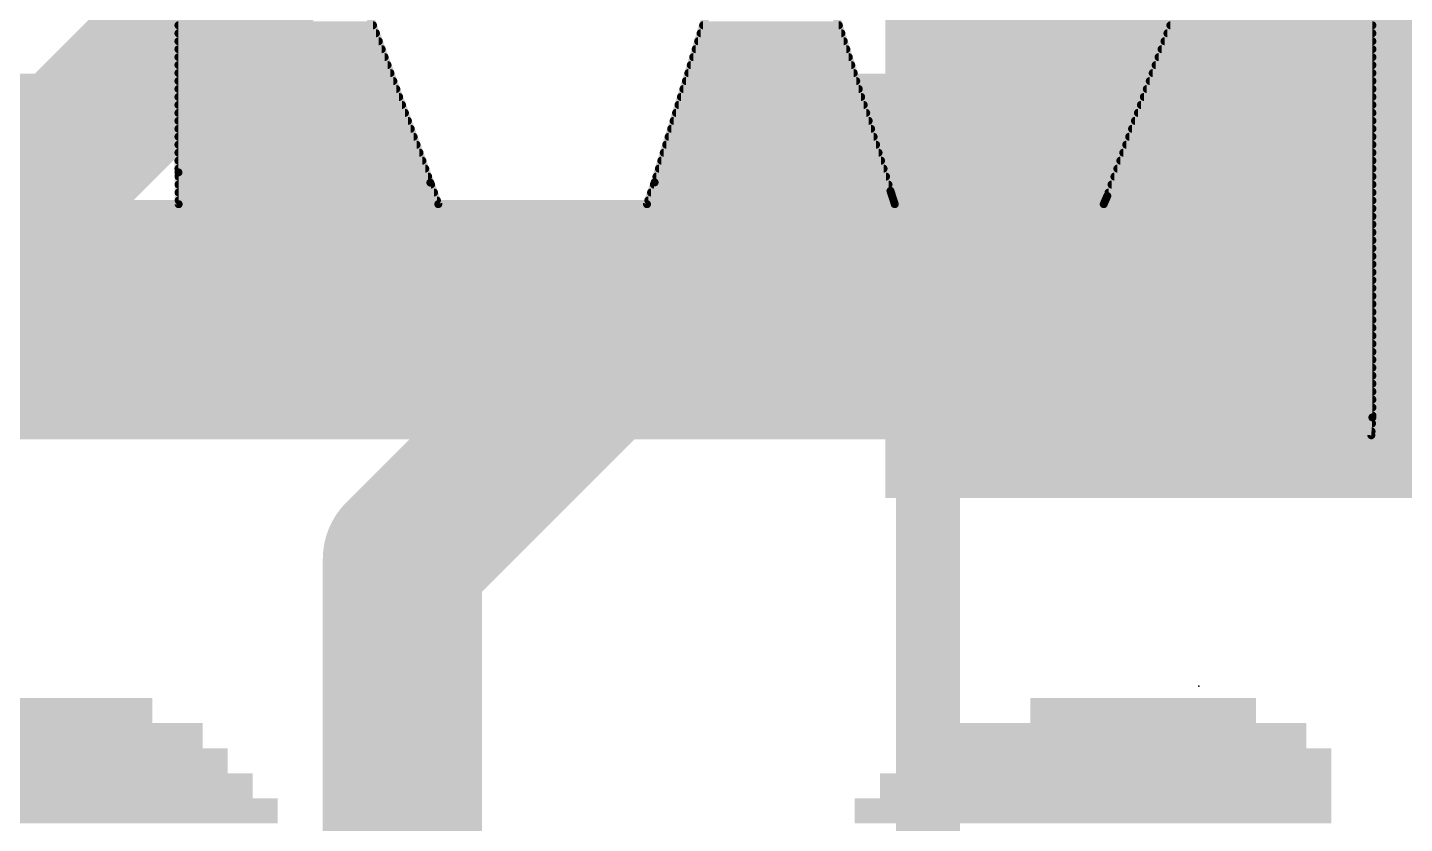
# Model space of a CAD drawing. Extents: x -23 to 84, y -20 to 26.
# Drawn here: x 12.102 to 14.298, y 12.481 to 13.75 of the extents above; entities that cross this region are included whole.
import ezdxf

# ---------------------------------------------------------------- set-up
doc = ezdxf.new("R2010")
doc.units = 0
for name, color, linetype in [('1', 12, 'CONTINUOUS'), ('22', 40, 'CONTINUOUS'), ('23', 53, 'CONTINUOUS'), ('51', 53, 'CONTINUOUS')]:
    doc.layers.add(name, color=color, linetype=linetype)

# ---------------------------------------------------------------- blocks, each defined once
blk = doc.blocks.new('RECT')
blk.add_solid([(-0.5, -0.5), (0.5, -0.5), (-0.5, 0.5), (0.5, 0.5)])

msp = doc.modelspace()

# ---------------------------------------------------------------- linework, layer by layer
at = {"layer": '1', "const_width": 0.254}
for points in [[(12.4968, 13.8802), (12.1666, 13.55)], [(11.43, 13.55), (12.1666, 13.55)], [(13.3468, 13.55), (12.7, 12.9032)], [(13.97, 13.55), (13.3468, 13.55)], [(13.97, 13.55), (14.6186, 13.55)], [(12.7, 11.8618), (12.7, 12.9032)]]:
    msp.add_lwpolyline(points, dxfattribs=at)
at = {"layer": '1', "const_width": 0.127}
for points in [[(12.1217, 13.5949, 1), (12.2115, 13.5051)], [(12.1666, 13.4865, 1), (12.1666, 13.6135)], [(13.3468, 13.6135, 1), (13.3468, 13.4865)], [(13.3917, 13.5051, 1), (13.3019, 13.5949)], [(13.97, 13.6135, 1), (13.97, 13.4865)], [(13.97, 13.4865, 1), (13.97, 13.6135)], [(12.7635, 12.9032, 1), (12.6365, 12.9032)], [(12.6551, 12.9481, 1), (12.7449, 12.8583)]]:
    msp.add_lwpolyline(points, format="xyb", dxfattribs=at)
at = {"layer": '22', "const_width": 0.0127}
for points in [[(12.3428, 13.5195), (12.3428, 14.4953)], [(12.3831, 14.4952), (12.7445, 13.5031)], [(13.8239, 13.482), (14.1996, 14.4979)], [(14.2466, 14.4979), (14.2466, 13.1287)], [(13.2867, 14.1041), (13.4781, 13.4901)], [(13.1021, 13.5035), (13.2736, 14.0598)], [(12.3428, 13.7541), (12.653, 13.7541)], [(12.3428, 13.7414), (12.6577, 13.7414)], [(13.1755, 13.7414), (13.3998, 13.7414)], [(13.1794, 13.7541), (13.3958, 13.7541)], [(13.9198, 13.7414), (14.2466, 13.7414)], [(13.9245, 13.7541), (14.2466, 13.7541)], [(12.3428, 13.7287), (12.6623, 13.7287)], [(12.3428, 13.716), (12.6669, 13.716)], [(13.1676, 13.716), (13.4077, 13.716)], [(13.1715, 13.7287), (13.4037, 13.7287)], [(13.9104, 13.716), (14.2466, 13.716)], [(13.9151, 13.7287), (14.2466, 13.7287)], [(12.3428, 13.7033), (12.6715, 13.7033)], [(13.1637, 13.7033), (13.4116, 13.7033)], [(13.9057, 13.7033), (14.2466, 13.7033)], [(12.3428, 13.6906), (12.6762, 13.6906)], [(12.3428, 13.6779), (12.6808, 13.6779)], [(13.1559, 13.6779), (13.4196, 13.6779)], [(13.1598, 13.6906), (13.4156, 13.6906)], [(13.8963, 13.6779), (14.2466, 13.6779)], [(13.901, 13.6906), (14.2466, 13.6906)], [(12.3428, 13.6652), (12.6854, 13.6652)], [(12.3428, 13.6525), (12.6901, 13.6525)], [(13.148, 13.6525), (13.4275, 13.6525)], [(13.152, 13.6652), (13.4235, 13.6652)], [(13.8869, 13.6525), (14.2466, 13.6525)], [(13.8916, 13.6652), (14.2466, 13.6652)], [(12.3428, 13.6398), (12.6947, 13.6398)], [(13.1441, 13.6398), (13.4314, 13.6398)], [(13.8822, 13.6398), (14.2466, 13.6398)], [(12.3428, 13.6271), (12.6993, 13.6271)], [(12.3428, 13.6144), (12.7039, 13.6144)], [(13.1363, 13.6144), (13.4394, 13.6144)], [(13.1402, 13.6271), (13.4354, 13.6271)], [(13.8728, 13.6144), (14.2466, 13.6144)], [(13.8775, 13.6271), (14.2466, 13.6271)], [(12.3428, 13.6017), (12.7086, 13.6017)], [(12.3428, 13.589), (12.7132, 13.589)], [(13.1285, 13.589), (13.4473, 13.589)], [(13.1324, 13.6017), (13.4433, 13.6017)], [(13.8634, 13.589), (14.2466, 13.589)], [(13.8681, 13.6017), (14.2466, 13.6017)], [(12.3428, 13.5763), (12.7178, 13.5763)], [(12.3428, 13.5636), (12.7224, 13.5636)], [(13.1206, 13.5636), (13.4552, 13.5636)], [(13.1245, 13.5763), (13.4512, 13.5763)], [(13.8541, 13.5636), (14.2466, 13.5636)], [(13.8588, 13.5763), (14.2466, 13.5763)], [(12.3428, 13.5509), (12.7271, 13.5509)], [(13.1167, 13.5509), (13.4591, 13.5509)], [(13.8494, 13.5509), (14.2466, 13.5509)], [(12.3428, 13.5382), (12.7317, 13.5382)], [(12.3428, 13.5255), (12.7363, 13.5255)], [(12.3431, 13.4689), (12.3428, 13.5195)], [(13.1089, 13.5255), (13.4671, 13.5255)], [(13.1128, 13.5382), (13.4631, 13.5382)], [(13.84, 13.5255), (14.2466, 13.5255)], [(13.8447, 13.5382), (14.2466, 13.5382)], [(12.3429, 13.5128), (12.7409, 13.5128)], [(12.3429, 13.5001), (12.7456, 13.5001)], [(12.7445, 13.5031), (12.7571, 13.4689)], [(13.0899, 13.4689), (13.1021, 13.5035)], [(13.1009, 13.5001), (13.475, 13.5001)], [(13.105, 13.5128), (13.471, 13.5128)], [(13.8306, 13.5001), (14.2466, 13.5001)], [(13.8353, 13.5128), (14.2466, 13.5128)], [(12.343, 13.4874), (12.7503, 13.4874)], [(12.3431, 13.4747), (12.7549, 13.4747)], [(13.092, 13.4747), (13.4831, 13.4747)], [(13.0964, 13.4874), (13.479, 13.4874)], [(13.4781, 13.4901), (13.485, 13.4689)], [(13.8182, 13.4689), (13.8239, 13.482)], [(13.8207, 13.4747), (14.2466, 13.4747)], [(13.8259, 13.4874), (14.2466, 13.4874)], [(11.0398, 13.462), (14.2466, 13.462)], [(12.0052, 13.4689), (12.3431, 13.4689)], [(12.7571, 13.4689), (13.0899, 13.4689)], [(13.485, 13.4689), (13.8182, 13.4689)], [(10.4406, 13.4493), (14.2466, 13.4493)], [(10.4511, 13.4366), (14.2466, 13.4366)], [(10.4616, 13.4239), (14.2466, 13.4239)], [(10.4721, 13.4112), (14.2466, 13.4112)], [(10.4825, 13.3985), (14.2466, 13.3985)], [(10.4932, 13.3858), (14.2466, 13.3858)], [(10.5053, 13.3731), (14.2466, 13.3731)], [(10.5174, 13.3604), (14.2466, 13.3604)], [(10.5298, 13.3477), (14.2466, 13.3477)], [(10.5455, 13.335), (14.2466, 13.335)], [(10.5611, 13.3223), (14.2466, 13.3223)], [(10.5768, 13.3096), (14.2466, 13.3096)], [(10.5925, 13.2969), (14.2466, 13.2969)], [(10.6082, 13.2842), (14.2466, 13.2842)], [(10.6238, 13.2715), (14.2466, 13.2715)], [(10.6395, 13.2588), (14.2466, 13.2588)], [(10.657, 13.2461), (14.2466, 13.2461)], [(10.6804, 13.2334), (14.2466, 13.2334)], [(10.7038, 13.2207), (14.2466, 13.2207)], [(10.7272, 13.208), (14.2466, 13.208)], [(10.7506, 13.1953), (14.2466, 13.1953)], [(10.774, 13.1826), (14.2466, 13.1826)], [(10.8017, 13.1699), (14.2466, 13.1699)], [(10.8416, 13.1572), (14.2466, 13.1572)], [(10.8814, 13.1445), (14.2466, 13.1445)], [(10.9213, 13.1318), (14.2466, 13.1318)], [(14.2466, 13.1287), (14.2449, 13.1003)], [(10.9741, 13.1191), (14.246, 13.1191)], [(11.0879, 13.1064), (14.2453, 13.1064)], [(14.2449, 13.1003), (11.1521, 13.1003)]]:
    msp.add_lwpolyline(points, dxfattribs=at)
at = {"layer": '22', "const_width": 0.0064}
for points in [[(12.3428, 13.7573, 1), (12.3428, 13.7509)], [(12.3428, 13.7446, 1), (12.3428, 13.7382)], [(12.653, 13.7509, 1), (12.653, 13.7573)], [(12.6577, 13.7382, 1), (12.6577, 13.7446)], [(13.1755, 13.7446, 1), (13.1755, 13.7382)], [(13.1794, 13.7573, 1), (13.1794, 13.7509)], [(13.3958, 13.7509, 1), (13.3958, 13.7573)], [(13.3998, 13.7382, 1), (13.3998, 13.7446)], [(13.9198, 13.7446, 1), (13.9198, 13.7382)], [(13.9245, 13.7573, 1), (13.9245, 13.7509)], [(14.2466, 13.7509, 1), (14.2466, 13.7573)], [(14.2466, 13.7382, 1), (14.2466, 13.7446)], [(12.3428, 13.7319, 1), (12.3428, 13.7255)], [(12.3428, 13.7192, 1), (12.3428, 13.7128)], [(12.6623, 13.7255, 1), (12.6623, 13.7319)], [(12.6669, 13.7128, 1), (12.6669, 13.7192)], [(13.1676, 13.7192, 1), (13.1676, 13.7128)], [(13.1715, 13.7319, 1), (13.1715, 13.7255)], [(13.4037, 13.7255, 1), (13.4037, 13.7319)], [(13.4077, 13.7128, 1), (13.4077, 13.7192)], [(13.9104, 13.7192, 1), (13.9104, 13.7128)], [(13.9151, 13.7319, 1), (13.9151, 13.7255)], [(14.2466, 13.7255, 1), (14.2466, 13.7319)], [(14.2466, 13.7128, 1), (14.2466, 13.7192)], [(12.3428, 13.7065, 1), (12.3428, 13.7001)], [(12.6715, 13.7001, 1), (12.6715, 13.7065)], [(13.1637, 13.7065, 1), (13.1637, 13.7001)], [(13.4116, 13.7001, 1), (13.4116, 13.7065)], [(13.9057, 13.7065, 1), (13.9057, 13.7001)], [(14.2466, 13.7001, 1), (14.2466, 13.7065)], [(12.3428, 13.6938, 1), (12.3428, 13.6874)], [(12.3428, 13.6811, 1), (12.3428, 13.6747)], [(12.6762, 13.6874, 1), (12.6762, 13.6938)], [(12.6808, 13.6747, 1), (12.6808, 13.6811)], [(13.1559, 13.6811, 1), (13.1559, 13.6747)], [(13.1598, 13.6938, 1), (13.1598, 13.6874)], [(13.4156, 13.6874, 1), (13.4156, 13.6938)], [(13.4196, 13.6747, 1), (13.4196, 13.6811)], [(13.8963, 13.6811, 1), (13.8963, 13.6747)], [(13.901, 13.6938, 1), (13.901, 13.6874)], [(14.2466, 13.6874, 1), (14.2466, 13.6938)], [(14.2466, 13.6747, 1), (14.2466, 13.6811)], [(12.3428, 13.6684, 1), (12.3428, 13.662)], [(12.3428, 13.6557, 1), (12.3428, 13.6493)], [(12.6854, 13.662, 1), (12.6854, 13.6684)], [(12.6901, 13.6493, 1), (12.6901, 13.6557)], [(13.148, 13.6557, 1), (13.148, 13.6493)], [(13.152, 13.6684, 1), (13.152, 13.662)], [(13.4235, 13.662, 1), (13.4235, 13.6684)], [(13.4275, 13.6493, 1), (13.4275, 13.6557)], [(13.8869, 13.6557, 1), (13.8869, 13.6493)], [(13.8916, 13.6684, 1), (13.8916, 13.662)], [(14.2466, 13.662, 1), (14.2466, 13.6684)], [(14.2466, 13.6493, 1), (14.2466, 13.6557)], [(12.3428, 13.643, 1), (12.3428, 13.6366)], [(12.6947, 13.6366, 1), (12.6947, 13.643)], [(13.1441, 13.643, 1), (13.1441, 13.6366)], [(13.4314, 13.6366, 1), (13.4314, 13.643)], [(13.8822, 13.643, 1), (13.8822, 13.6366)], [(14.2466, 13.6366, 1), (14.2466, 13.643)], [(12.3428, 13.6303, 1), (12.3428, 13.6239)], [(12.3428, 13.6176, 1), (12.3428, 13.6112)], [(12.6993, 13.6239, 1), (12.6993, 13.6303)], [(12.7039, 13.6112, 1), (12.7039, 13.6176)], [(13.1363, 13.6176, 1), (13.1363, 13.6112)], [(13.1402, 13.6303, 1), (13.1402, 13.6239)], [(13.4354, 13.6239, 1), (13.4354, 13.6303)], [(13.4394, 13.6112, 1), (13.4394, 13.6176)], [(13.8728, 13.6176, 1), (13.8728, 13.6112)], [(13.8775, 13.6303, 1), (13.8775, 13.6239)], [(14.2466, 13.6239, 1), (14.2466, 13.6303)], [(14.2466, 13.6112, 1), (14.2466, 13.6176)], [(12.3428, 13.6049, 1), (12.3428, 13.5985)], [(12.3428, 13.5922, 1), (12.3428, 13.5858)], [(12.7086, 13.5985, 1), (12.7086, 13.6049)], [(12.7132, 13.5858, 1), (12.7132, 13.5922)], [(13.1285, 13.5922, 1), (13.1285, 13.5858)], [(13.1324, 13.6049, 1), (13.1324, 13.5985)], [(13.4433, 13.5985, 1), (13.4433, 13.6049)], [(13.4473, 13.5858, 1), (13.4473, 13.5922)], [(13.8634, 13.5922, 1), (13.8634, 13.5858)], [(13.8681, 13.6049, 1), (13.8681, 13.5985)], [(14.2466, 13.5985, 1), (14.2466, 13.6049)], [(14.2466, 13.5858, 1), (14.2466, 13.5922)], [(12.3428, 13.5795, 1), (12.3428, 13.5731)], [(12.3428, 13.5668, 1), (12.3428, 13.5604)], [(12.7178, 13.5731, 1), (12.7178, 13.5795)], [(12.7224, 13.5604, 1), (12.7224, 13.5668)], [(13.1206, 13.5668, 1), (13.1206, 13.5604)], [(13.1245, 13.5795, 1), (13.1245, 13.5731)], [(13.4512, 13.5731, 1), (13.4512, 13.5795)], [(13.4552, 13.5604, 1), (13.4552, 13.5668)], [(13.8541, 13.5668, 1), (13.8541, 13.5604)], [(13.8588, 13.5795, 1), (13.8588, 13.5731)], [(14.2466, 13.5731, 1), (14.2466, 13.5795)], [(14.2466, 13.5604, 1), (14.2466, 13.5668)], [(12.3428, 13.5541, 1), (12.3428, 13.5477)], [(12.7271, 13.5477, 1), (12.7271, 13.5541)], [(13.1167, 13.5541, 1), (13.1167, 13.5477)], [(13.4591, 13.5477, 1), (13.4591, 13.5541)], [(13.8494, 13.5541, 1), (13.8494, 13.5477)], [(14.2466, 13.5477, 1), (14.2466, 13.5541)], [(12.3428, 13.5414, 1), (12.3428, 13.535)], [(12.3428, 13.5287, 1), (12.3428, 13.5223)], [(12.346, 13.5195, 1), (12.3397, 13.5195)], [(12.7317, 13.535, 1), (12.7317, 13.5414)], [(12.7363, 13.5223, 1), (12.7363, 13.5287)], [(13.1089, 13.5287, 1), (13.1089, 13.5223)], [(13.1128, 13.5414, 1), (13.1128, 13.535)], [(13.4631, 13.535, 1), (13.4631, 13.5414)], [(13.4671, 13.5223, 1), (13.4671, 13.5287)], [(13.84, 13.5287, 1), (13.84, 13.5223)], [(13.8447, 13.5414, 1), (13.8447, 13.535)], [(14.2466, 13.535, 1), (14.2466, 13.5414)], [(14.2466, 13.5223, 1), (14.2466, 13.5287)], [(12.3397, 13.5195, 1), (12.346, 13.5195)], [(12.3429, 13.516, 1), (12.3429, 13.5096)], [(12.3429, 13.5033, 1), (12.3429, 13.4969)], [(12.7409, 13.5096, 1), (12.7409, 13.516)], [(12.7474, 13.5042, 1), (12.7415, 13.502)], [(12.7415, 13.5021, 1), (12.7474, 13.5042)], [(12.7456, 13.4969, 1), (12.7456, 13.5033)], [(13.1009, 13.5033, 1), (13.1009, 13.4969)], [(13.099, 13.5044, 1), (13.1051, 13.5025)], [(13.1051, 13.5024, 1), (13.0991, 13.5045)], [(13.105, 13.516, 1), (13.105, 13.5096)], [(13.471, 13.5096, 1), (13.471, 13.516)], [(13.475, 13.4969, 1), (13.475, 13.5033)], [(13.8306, 13.5033, 1), (13.8306, 13.4969)], [(13.8353, 13.516, 1), (13.8353, 13.5096)], [(14.2466, 13.5096, 1), (14.2466, 13.516)], [(14.2466, 13.4969, 1), (14.2466, 13.5033)], [(12.343, 13.4906, 1), (12.343, 13.4842)], [(12.3431, 13.4779, 1), (12.3431, 13.4715)], [(12.7503, 13.4842, 1), (12.7503, 13.4906)], [(12.7549, 13.4715, 1), (12.7549, 13.4779)], [(13.092, 13.4779, 1), (13.092, 13.4715)], [(13.0964, 13.4906, 1), (13.0964, 13.4842)], [(13.4811, 13.491, 1), (13.4751, 13.4891)], [(13.4751, 13.4891, 1), (13.4811, 13.491)], [(13.479, 13.4842, 1), (13.479, 13.4906)], [(13.4831, 13.4715, 1), (13.4831, 13.4779)], [(13.8207, 13.4779, 1), (13.8207, 13.4715)], [(13.8209, 13.4831, 1), (13.8268, 13.4808)], [(13.8268, 13.4807, 1), (13.8209, 13.4832)], [(13.8259, 13.4906, 1), (13.8259, 13.4842)], [(14.2466, 13.4842, 1), (14.2466, 13.4906)], [(14.2466, 13.4715, 1), (14.2466, 13.4779)], [(12.3399, 13.4688, 1), (12.3463, 13.4689)], [(12.3431, 13.4657, 1), (12.3431, 13.472)], [(12.7571, 13.472, 1), (12.7571, 13.4657)], [(12.7541, 13.4678, 1), (12.7601, 13.47)], [(13.0869, 13.4699, 1), (13.0929, 13.4678)], [(13.0899, 13.4657, 1), (13.0899, 13.472)], [(13.485, 13.472, 1), (13.485, 13.4657)], [(13.4819, 13.4679, 1), (13.488, 13.4698)], [(13.8153, 13.4701, 1), (13.8211, 13.4676)], [(13.8182, 13.4657, 1), (13.8182, 13.472)], [(14.2466, 13.4588, 1), (14.2466, 13.4652)], [(14.2466, 13.4461, 1), (14.2466, 13.4525)], [(14.2466, 13.4334, 1), (14.2466, 13.4398)], [(14.2466, 13.4207, 1), (14.2466, 13.4271)], [(14.2466, 13.408, 1), (14.2466, 13.4144)], [(14.2466, 13.3953, 1), (14.2466, 13.4017)], [(14.2466, 13.3826, 1), (14.2466, 13.389)], [(14.2466, 13.3699, 1), (14.2466, 13.3763)], [(14.2466, 13.3572, 1), (14.2466, 13.3636)], [(14.2466, 13.3445, 1), (14.2466, 13.3509)], [(14.2466, 13.3318, 1), (14.2466, 13.3382)], [(14.2466, 13.3191, 1), (14.2466, 13.3255)], [(14.2466, 13.3064, 1), (14.2466, 13.3128)], [(14.2466, 13.2937, 1), (14.2466, 13.3001)], [(14.2466, 13.281, 1), (14.2466, 13.2874)], [(14.2466, 13.2683, 1), (14.2466, 13.2747)], [(14.2466, 13.2556, 1), (14.2466, 13.262)], [(14.2466, 13.2429, 1), (14.2466, 13.2493)], [(14.2466, 13.2302, 1), (14.2466, 13.2366)], [(14.2466, 13.2175, 1), (14.2466, 13.2239)], [(14.2466, 13.2048, 1), (14.2466, 13.2112)], [(14.2466, 13.1921, 1), (14.2466, 13.1985)], [(14.2466, 13.1794, 1), (14.2466, 13.1858)], [(14.2466, 13.1667, 1), (14.2466, 13.1731)], [(14.2466, 13.154, 1), (14.2466, 13.1604)], [(14.2498, 13.1285, 1), (14.2434, 13.1289)], [(14.2434, 13.1287, 1), (14.2498, 13.1287)], [(14.2466, 13.1413, 1), (14.2466, 13.1477)], [(14.2466, 13.1286, 1), (14.2466, 13.135)], [(14.2453, 13.1032, 1), (14.2453, 13.1096)], [(14.246, 13.1159, 1), (14.246, 13.1223)], [(14.2417, 13.1005, 1), (14.2481, 13.1001)], [(14.2449, 13.0971, 1), (14.2449, 13.1035)]]:
    msp.add_lwpolyline(points, format="xyb", dxfattribs=at)
at = {"layer": '23'}
msp.add_point((13.97, 12.7), dxfattribs=at)
at = {"layer": '51', "const_width": 0.1016}
msp.add_lwpolyline([(13.538, 12.344), (13.538, 13.056)], dxfattribs=at)
at = {"layer": '51', "const_width": 0.0508}
msp.add_lwpolyline([(13.5634, 13.056, 1), (13.5126, 13.056)], format="xyb", dxfattribs=at)

# ---------------------------------------------------------------- block references
at = {"layer": '1', "xscale": 1.1, "rotation": 90}
msp.add_blockref('RECT', (13.97, 13.55), dxfattribs=at)
at = {"layer": '22', "yscale": 0.04, "rotation": 180}
for p, xscale in [((12.1812, 12.6612), 0.24), ((13.8812, 12.6612), 0.36), ((12.1812, 12.6212), 0.4), ((13.8412, 12.6212), 0.6), ((12.1612, 12.5812), 0.52), ((13.8412, 12.5812), 0.68), ((12.1612, 12.5412), 0.6), ((13.8212, 12.5412), 0.72), ((12.1812, 12.5012), 0.64), ((13.8012, 12.5012), 0.76)]:
    msp.add_blockref('RECT', p, dxfattribs=dict(at, xscale=xscale))
at = {"layer": '51', "xscale": 0.5001, "yscale": 0.95, "rotation": 90}
msp.add_blockref('RECT', (13.9649, 13.2803), dxfattribs=at)

doc.saveas('drawing.dxf')
